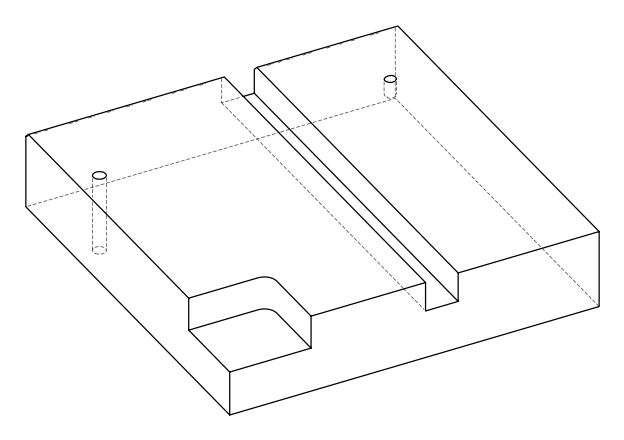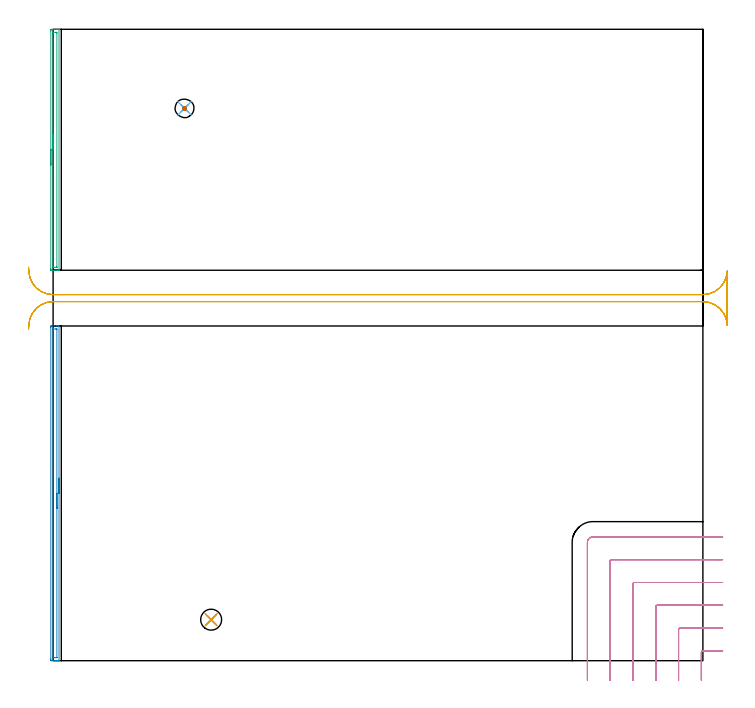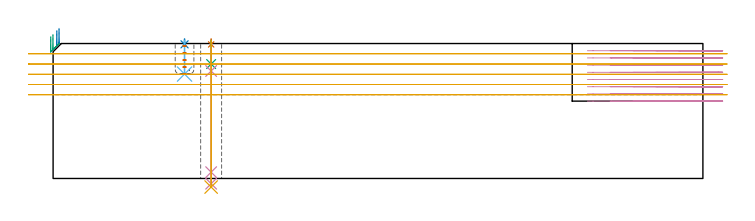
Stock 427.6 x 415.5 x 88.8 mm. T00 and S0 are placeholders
(PLAN: 11 operations, 8 tool changes, 29.4 min)
(1 SPOT_DRILL | STEP1HOLE | NXT0321_9005460120000 | 0.03 min | 1 mm3)
(2 SPOT_DRILL_1 | STEP1POCKET | NXT0321_9005460120000 | 0.03 min | 2 mm3)
(3 DRILL_BLIND_HOLE_INTO_CENTER | STEP1HOLE | NXT0301_061 | 0.06 min | 782 mm3)
(4 GUN_DRILL_THROUGH_HOLE | STEP1HOLE | UGT0307_005 | 0.45 min | 4099 mm3)
(5 DRILL_TO_ENLARGE_THROUGH_HOLE | STEP1HOLE | UGT0301_271 | 0.39 min | 8361 mm3)
(6 DRILL_BLIND_HOLE_INTO_CENTER_1 | STEP1POCKET | NXT0301_084 | 0.09 min | 1867 mm3)
(7 MILL_ROUGH_BLIND_HOLE_CONTOUR | STEP1POCKET | UGT0201_089 | Spiral | 0.22 min | 434 mm3)
(8 AREA_MILL | FG_CHAMFER_SURFACE | UGT0205_001 | 3.72 min | 3256 mm3)
(9 AREA_MILL_1 | FG_CHAMFER_SURFACE_1 | UGT0205_001 | 2.73 min | 2366 mm3)
(10 MILL_CORNER_NOTCH_RECTANGULAR | CORNER_NOTCH_RECTANGULAR | UGT0201_094 | Follow Part, ap 5, ae 75% | 11.61 min | 296739 mm3)
(11 MILL_RECTANGULAR_SLOT | SLOT_RECTANGULAR | UGT0201_004 | Follow Part, ap 8, ae 75% | 10.02 min | 527455 mm3)
(TOOL NXT0321_9005460120000 | NC Spot Drill, 142deg, 12mm, Carbide, Uncoated | D12 PA142 FL30 Z2)
(TOOL NXT0301_061 | Carbide Drill 9mm [860.1-0900-027A1-MM 2214] | D9 PA140 FL47 Z2)
(TOOL UGT0307_005 | Gun Drill 8.3 mm | D8.3 PA130 FL24 Z1)
(TOOL UGT0301_271 | Twist Drill 13.8 mm | D13.8 PA118 FL108 Z2)
(TOOL NXT0301_084 | Carbide Drill 11.3mm [860.1-1130-034A1-MM 2214] | D11.3 PA140 FL55 Z2)
(TOOL UGT0201_089 | End mill 10 mm | D10 R3 FL22 Z4)
(TOOL UGT0205_001 | Chamfer Mill 20 x 3 x 45 deg. | D20 FL50 Z2)
(TOOL UGT0201_094 | End mill 20 mm | D20 FL38 Z4)
(TOOL UGT0201_004 | End Mill 32 mm | D32 FL53 Z6)
(OP 1 SPOT_DRILL)
G17 G21 G94 G90
T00 M6
G54
G17 G0 G90 X104. Y27. S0 M3
G43 Z98.8 H0
G94 G81 G98 Z88.206 F250. R91.8
G80
M5
M2
(OP 2 SPOT_DRILL_1)
G17 G21 G94 G90
T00 M6
G54
G17 G0 G90 X86.5 Y363.5 S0 M3
G43 Z98.8 H0
G94 G81 G98 Z88.271 F250. R91.8
G80
M5
M2
(OP 3 DRILL_BLIND_HOLE_INTO_CENTER)
G17 G21 G94 G90
T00 M6
G54
G17 G0 G90 X104. Y27. S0 M3
G43 Z98.8 H1
G94 G81 G98 Z75.3 F250. R90.8
G80
M5
M2
(OP 4 GUN_DRILL_THROUGH_HOLE)
G17 G21 G94 G90
T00 M6
G54
G17 G0 G90 X104. Y27. M8
G43 Z98.8 H0
Z85.608
S716 M3
G94 G1 Z70.725 F125. M26
G4 X.084
Z4.15 F250.
G4 X.084
Z-3.435 F125.
G4 X.084
M5
M9
G0 Z85.608
Z98.8
M2
(OP 5 DRILL_TO_ENLARGE_THROUGH_HOLE)
G17 G21 G94 G90
T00 M6
G54
G17 G0 G90 X104. Y27. S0 M3
G43 Z98.8 H0
G94 G73 G98 Z-5.646 F250. Q13.492 R90.8
G80
M5
M2
(OP 6 DRILL_BLIND_HOLE_INTO_CENTER_1)
G17 G21 G94 G90
T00 M6
G54
G17 G0 G90 X86.5 Y363.5 S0 M3
G43 Z98.8 H1
G94 G81 G98 Z68.7 F250. R90.8
G80
M5
M2
(OP 7 MILL_ROUGH_BLIND_HOLE_CONTOUR)
G17 G21 G94 G90
T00 M6
G54
G17 G0 G90 X86.5 Y363.5 S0 M3
G43 Z98.8 H0
Z87.18
G94 G3 X87.075 Y364.075 R0.575 F250.
X86.5 Y364.65 R0.575
X85.35 Y363.5 R1.15
X86.5 Y364.65 R-1.15
X85.925 Y364.075 R0.575
X86.5 Y363.5 R0.575
G0 Z82.56
G3 X87.075 Y364.075 R0.575
X86.5 Y364.65 R0.575
X85.35 Y363.5 R1.15
X86.5 Y364.65 R-1.15
X85.925 Y364.075 R0.575
X86.5 Y363.5 R0.575
G0 Z77.94
G3 X87.075 Y364.075 R0.575
X86.5 Y364.65 R0.575
X85.35 Y363.5 R1.15
X86.5 Y364.65 R-1.15
X85.925 Y364.075 R0.575
X86.5 Y363.5 R0.575
G0 Z73.32
G3 X87.075 Y364.075 R0.575
X86.5 Y364.65 R0.575
X85.35 Y363.5 R1.15
X86.5 Y364.65 R-1.15
X85.925 Y364.075 R0.575
X86.5 Y363.5 R0.575
G0 Z68.7
G3 X87.075 Y364.075 R0.575
X86.5 Y364.65 R0.575
X85.35 Y363.5 R1.15
X86.5 Y364.65 R-1.15
X85.925 Y364.075 R0.575
X86.5 Y363.5 R0.575
G0 Z98.8
M5
M2
(OP 8 AREA_MILL)
G17 G21 G94 G90
T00 M6
G54
G17 G0 G90 X3.9 Y120.15 S1061 M3
G43 Z98.8 H0
G94 G1 Y120.112 Z97.928 F250.
Y119.998 Z97.064
Y119.809 Z96.212
Y119.547 Z95.38
Y119.213 Z94.574
Y118.81 Z93.8
Y118.342 Z93.064
Y117.81 Z92.372
Y117.221 Z91.729
Y116.578 Z91.14
Y115.886 Z90.608
Y115.15 Z90.14
Y114.376 Z89.737
Y113.57 Z89.403
Y112.738 Z89.141
Y111.887 Z88.952
Y111.022 Z88.838
Y110.15 Z88.8
Y0.181
X3.897 Y0.008 Z88.788
X3.881 Y0. Z88.772
X3.504 Z88.403
X3.242 Z88.142
X2.526 Z87.421
X1.284 Z86.181
X-0.126 Z84.769
X-0.747 Z84.149
X-1.01 Y0.001 Z83.886
X-1.248 Y0.004 Z83.648
X-1.491 Y0.009 Z83.405
X-1.495 Y0.138 Z83.403
X-1.499 Y0.628 Z83.401
X-1.5 Y1.123 Z83.4
Y219.273
X-1.499 Y219.672 Z83.401
X-1.495 Y220.162 Z83.403
X-1.491 Y220.291 Z83.405
X-1.01 Y220.3 Z83.886
X0.758 Z85.653
X2.169 Z87.065
X2.526 Z87.421
X3.242 Z88.142
X3.504 Z88.404
X3.882 Y220.293 Z88.773
X3.897 Y220.291 Z88.788
X3.9 Y220.119 Z88.8
Y110.15
X2.486 Z87.386
X2.485 Y2.096 Z87.385
X2.484 Y2.043 Z87.384
X2.482 Y2.018 Z87.382
X2.48 Y2.012 Z87.38
X2.464 Y2.01 Z87.364
X2.052 Y2.001 Z86.952
X0.758 Z85.658
X0.283 Y2.003 Z85.183
X0.036 Y2.01 Z84.936
X-0.079 Y2.018 Z84.821
X-0.085 Y2.374 Z84.815
Y2.416
Y218.204
X-0.084 Y218.257 Z84.816
X-0.082 Y218.282 Z84.818
X-0.08 Y218.288 Z84.82
X-0.064 Y218.29 Z84.836
X0.348 Y218.299 Z85.248
X1.642 Z86.542
X2.117 Y218.297 Z87.017
X2.364 Y218.29 Z87.264
X2.479 Y218.282 Z87.379
X2.485 Y217.926 Z87.385
Y217.884
X2.486 Y110.15 Z87.386
Y109.278 Z87.424
Y108.414 Z87.538
Y107.562 Z87.726
Y106.73 Z87.989
Y105.924 Z88.323
Y105.15 Z88.725
Y104.414 Z89.194
Y103.722 Z89.725
Y103.079 Z90.315
Y102.49 Z90.958
Y101.959 Z91.65
Y101.49 Z92.386
Y101.087 Z93.16
Y100.753 Z93.966
Y100.491 Z94.798
Y100.302 Z95.649
Y100.188 Z96.514
Y100.15 Z97.386
G0 Z98.8
M5
M2
(OP 9 AREA_MILL_1)
G17 G21 G94 G90
T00 M6
G54
G17 G0 G90 X-1.5 Y326.2 S1061 M3
G43 Z98.8 H0
Z93.4
G94 G1 Y326.238 Z92.528 F250.
Y326.352 Z91.663
Y326.541 Z90.812
Y326.803 Z89.98
Y327.137 Z89.174
Y327.54 Z88.4
Y328.008 Z87.664
Y328.54 Z86.972
Y329.129 Z86.329
Y329.772 Z85.74
Y330.464 Z85.208
Y331.2 Z84.74
Y331.974 Z84.337
Y332.78 Z84.003
Y333.612 Z83.741
Y334.464 Z83.552
Y335.328 Z83.438
Y336.2 Z83.4
Y414.474
X-1.499 Y414.873 Z83.401
X-1.495 Y415.362 Z83.403
X-1.491 Y415.491 Z83.405
X-1.01 Y415.5 Z83.886
X0.758 Z85.653
X2.17 Z87.066
X2.526 Z87.421
X3.239 Z88.139
X3.505 Z88.405
X3.882 Y415.493 Z88.773
X3.897 Y415.491 Z88.788
X3.9 Y415.32 Z88.8
Y257.08
X3.897 Y256.908 Z88.788
X3.881 Y256.9 Z88.772
X3.505 Z88.405
X3.239 Z88.139
X2.526 Z87.421
X1.286 Z86.183
X-0.126 Z84.769
X-0.747 Z84.15
X-1.01 Y256.901 Z83.886
X-1.248 Y256.904 Z83.648
X-1.491 Y256.909 Z83.405
X-1.495 Y257.038 Z83.403
X-1.499 Y257.527 Z83.401
X-1.5 Y258.022 Z83.4
Y336.2
X-0.086 Z84.814
X-0.085 Y413.405 Z84.815
X-0.084 Y413.458 Z84.816
X-0.082 Y413.483 Z84.818
X-0.08 Y413.488 Z84.82
X-0.063 Y413.491 Z84.837
X0.348 Y413.499 Z85.248
X1.642 Z86.542
X2.118 Y413.497 Z87.018
X2.364 Y413.49 Z87.264
X2.479 Y413.483 Z87.379
X2.485 Y413.126 Z87.385
Y413.085
Y258.995
X2.484 Y258.942 Z87.384
X2.482 Y258.917 Z87.382
X2.48 Y258.912 Z87.38
X2.463 Y258.909 Z87.363
X2.051 Y258.901 Z86.951
X0.758 Z85.658
X0.282 Y258.903 Z85.182
X0.036 Y258.91 Z84.936
X-0.079 Y258.917 Z84.821
X-0.085 Y259.274 Z84.815
Y259.315
X-0.086 Y336.2 Z84.814
Y337.072 Z84.852
Y337.936 Z84.966
Y338.788 Z85.155
Y339.62 Z85.417
Y340.426 Z85.751
Y341.2 Z86.154
Y341.936 Z86.623
Y342.628 Z87.154
Y343.271 Z87.743
Y343.86 Z88.386
Y344.392 Z89.078
Y344.86 Z89.814
Y345.263 Z90.588
Y345.597 Z91.394
Y345.859 Z92.226
Y346.048 Z93.078
Y346.162 Z93.943
Y346.2 Z94.814
G0 Z98.8
M5
M2
(OP 10 MILL_CORNER_NOTCH_RECTANGULAR)
G17 G21 G94 G90
T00 M6
G54
G17 G0 G90 X440.6 Y6.5 S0 M3
G43 Z98.8 H0
Z84.062
G94 G1 X437.6 F250.
X427.594 F500.
G3 X426.6 Y5.506 R1.
G1 Y-10.
Y-13. F250.
G0 Z98.8
X440.6 Y21.5
Z84.062
G1 X437.6
X412.594 F500.
G3 X411.6 Y20.506 R1.
G1 Y-10.
Y-13. F250.
G0 Z98.8
X440.6 Y36.5
Z84.062
G1 X437.6
X397.595 F500.
G3 X396.6 Y35.505 R1.
G1 Y-10.
Y-13. F250.
G0 Z98.8
X440.6 Y51.5
Z84.062
G1 X437.6
X382.595 F500.
G3 X381.6 Y50.505 R1.
G1 Y-10.
Y-13. F250.
G0 Z98.8
X440.6 Y66.5
Z84.062
G1 X437.6
X367.595 F500.
G3 X366.6 Y65.505 R1.
G1 Y-10.
Y-13. F250.
G0 Z98.8
X440.6 Y81.5
Z84.062
G1 X437.6
X355.3 F500.
G3 X351.6 Y77.8 R3.7
G1 Y-10.
Y-13. F250.
G0 Z98.8
X440.6 Y6.5
Z79.325
G1 X437.6
X427.594 F500.
G3 X426.6 Y5.506 R1.
G1 Y-10.
Y-13. F250.
G0 Z98.8
X440.6 Y21.5
Z79.325
G1 X437.6
X412.594 F500.
G3 X411.6 Y20.506 R1.
G1 Y-10.
Y-13. F250.
G0 Z98.8
X440.6 Y36.5
Z79.325
G1 X437.6
X397.594 F500.
G3 X396.6 Y35.506 R1.
G1 Y-10.
Y-13. F250.
G0 Z98.8
X440.6 Y51.5
Z79.325
G1 X437.6
X382.595 F500.
G3 X381.6 Y50.505 R1.
G1 Y-10.
Y-13. F250.
G0 Z98.8
X440.6 Y66.5
Z79.325
G1 X437.6
X367.595 F500.
G3 X366.6 Y65.505 R1.
G1 Y-10.
Y-13. F250.
G0 Z98.8
X440.6 Y81.5
Z79.325
G1 X437.6
X355.3 F500.
G3 X351.6 Y77.8 R3.7
G1 Y-10.
Y-13. F250.
G0 Z98.8
X440.6 Y6.5
Z74.587
G1 X437.6
X427.594 F500.
G3 X426.6 Y5.506 R1.
G1 Y-10.
Y-13. F250.
G0 Z98.8
X440.6 Y21.5
Z74.587
G1 X437.6
X412.594 F500.
G3 X411.6 Y20.506 R1.
G1 Y-10.
Y-13. F250.
G0 Z98.8
X440.6 Y36.5
Z74.587
G1 X437.6
X397.594 F500.
G3 X396.6 Y35.506 R1.
G1 Y-10.
Y-13. F250.
G0 Z98.8
X440.6 Y51.5
Z74.587
G1 X437.6
X382.595 F500.
G3 X381.6 Y50.505 R1.
G1 Y-10.
Y-13. F250.
G0 Z98.8
X440.6 Y66.5
Z74.587
G1 X437.6
X367.595 F500.
G3 X366.6 Y65.505 R1.
G1 Y-10.
Y-13. F250.
G0 Z98.8
X440.6 Y81.5
Z74.587
G1 X437.6
X355.3 F500.
G3 X351.6 Y77.8 R3.7
G1 Y-10.
Y-13. F250.
G0 Z98.8
X440.6 Y6.5
Z69.85
G1 X437.6
X427.594 F500.
G3 X426.6 Y5.506 R1.
G1 Y-10.
Y-13. F250.
G0 Z98.8
X440.6 Y21.5
Z69.85
G1 X437.6
X412.594 F500.
G3 X411.6 Y20.506 R1.
G1 Y-10.
Y-13. F250.
G0 Z98.8
X440.6 Y36.5
Z69.85
G1 X437.6
X397.594 F500.
G3 X396.6 Y35.506 R1.
G1 Y-10.
Y-13. F250.
G0 Z98.8
X440.6 Y51.5
Z69.85
G1 X437.6
X382.595 F500.
G3 X381.6 Y50.505 R1.
G1 Y-10.
Y-13. F250.
G0 Z98.8
X440.6 Y66.5
Z69.85
G1 X437.6
X367.595 F500.
G3 X366.6 Y65.505 R1.
G1 Y-10.
Y-13. F250.
G0 Z98.8
X440.6 Y81.5
Z69.85
G1 X437.6
X355.3 F500.
G3 X351.6 Y77.8 R3.7
G1 Y-10.
Y-13. F250.
G0 Z98.8
X440.6 Y6.5
Z65.112
G1 X437.6
X427.594 F500.
G3 X426.6 Y5.506 R1.
G1 Y-10.
Y-13. F250.
G0 Z98.8
X440.6 Y21.5
Z65.112
G1 X437.6
X412.594 F500.
G3 X411.6 Y20.506 R1.
G1 Y-10.
Y-13. F250.
G0 Z98.8
X440.6 Y36.5
Z65.112
G1 X437.6
X397.594 F500.
G3 X396.6 Y35.506 R1.
G1 Y-10.
Y-13. F250.
G0 Z98.8
X440.6 Y51.5
Z65.112
G1 X437.6
X382.595 F500.
G3 X381.6 Y50.505 R1.
G1 Y-10.
Y-13. F250.
G0 Z98.8
X440.6 Y66.5
Z65.112
G1 X437.6
X367.595 F500.
G3 X366.6 Y65.505 R1.
G1 Y-10.
Y-13. F250.
G0 Z98.8
X440.6 Y81.5
Z65.112
G1 X437.6
X355.3 F500.
G3 X351.6 Y77.8 R3.7
G1 Y-10.
Y-13. F250.
G0 Z98.8
X440.6 Y6.5
Z60.375
G1 X437.6
X427.594 F500.
G3 X426.6 Y5.506 R1.
G1 Y-10.
Y-13. F250.
G0 Z98.8
X440.6 Y21.5
Z60.375
G1 X437.6
X412.594 F500.
G3 X411.6 Y20.506 R1.
G1 Y-10.
Y-13. F250.
G0 Z98.8
X440.6 Y36.5
Z60.375
G1 X437.6
X397.594 F500.
G3 X396.6 Y35.506 R1.
G1 Y-10.
Y-13. F250.
G0 Z98.8
X440.6 Y51.5
Z60.375
G1 X437.6
X382.595 F500.
G3 X381.6 Y50.505 R1.
G1 Y-10.
Y-13. F250.
G0 Z98.8
X440.6 Y66.5
Z60.375
G1 X437.6
X367.595 F500.
G3 X366.6 Y65.505 R1.
G1 Y-10.
Y-13. F250.
G0 Z98.8
X440.6 Y81.5
Z60.375
G1 X437.6
X355.3 F500.
G3 X351.6 Y77.8 R3.7
G1 Y-10.
Y-13. F250.
G0 Z98.8
X440.6 Y6.5
Z55.637
G1 X437.6
X427.594 F500.
G3 X426.6 Y5.506 R1.
G1 Y-10.
Y-13. F250.
G0 Z98.8
X440.6 Y21.5
Z55.637
G1 X437.6
X412.594 F500.
G3 X411.6 Y20.506 R1.
G1 Y-10.
Y-13. F250.
G0 Z98.8
X440.6 Y36.5
Z55.637
G1 X437.6
X397.594 F500.
G3 X396.6 Y35.506 R1.
G1 Y-10.
Y-13. F250.
G0 Z98.8
X440.6 Y51.5
Z55.637
G1 X437.6
X382.595 F500.
G3 X381.6 Y50.505 R1.
G1 Y-10.
Y-13. F250.
G0 Z98.8
X440.6 Y66.5
Z55.637
G1 X437.6
X367.595 F500.
G3 X366.6 Y65.505 R1.
G1 Y-10.
Y-13. F250.
G0 Z98.8
X440.6 Y81.5
Z55.637
G1 X437.6
X355.3 F500.
G3 X351.6 Y77.8 R3.7
G1 Y-10.
Y-13. F250.
G0 Z98.8
X440.6 Y6.5
Z50.9
G1 X437.6
X427.594 F500.
G3 X426.6 Y5.506 R1.
G1 Y-10.
Y-13. F250.
G0 Z98.8
X440.6 Y21.5
Z50.9
G1 X437.6
X412.594 F500.
G3 X411.6 Y20.506 R1.
G1 Y-10.
Y-13. F250.
G0 Z98.8
X440.6 Y36.5
Z50.9
G1 X437.6
X397.594 F500.
G3 X396.6 Y35.506 R1.
G1 Y-10.
Y-13. F250.
G0 Z98.8
X440.6 Y51.5
Z50.9
G1 X437.6
X382.595 F500.
G3 X381.6 Y50.505 R1.
G1 Y-10.
Y-13. F250.
G0 Z98.8
X440.6 Y66.5
Z50.9
G1 X437.6
X367.595 F500.
G3 X366.6 Y65.505 R1.
G1 Y-10.
Y-13. F250.
G0 Z98.8
X440.6 Y81.5
Z50.9
G1 X437.6
X355.3 F500.
G3 X351.6 Y77.8 R3.7
G1 Y-10.
Y-13. F250.
G0 Z98.8
M5
M2
(OP 11 MILL_RECTANGULAR_SLOT)
G17 G21 G94 G90
T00 M6
G54
G17 G0 G90 X-16.154 Y218.285 S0 M3
G43 Z98.8 H0
Z82.06
G94 G1 X-15.97 Y221.279 F250.
G2 X0. Y236.3 R16. F500.
G1 X427.6
G2 X443.59 Y220.866 R16.
G1 Y256.334
G2 X427.6 Y240.9 R16.
G1 X0.
G2 X-15.97 Y255.921 R16.
G1 X-16.154 Y258.915 F250.
G0 Y218.285 Z75.32
G1 X-15.97 Y221.279
G2 X0. Y236.3 R16. F500.
G1 X427.6
G2 X443.59 Y220.866 R16.
G1 Y256.334
G2 X427.6 Y240.9 R16.
G1 X0.
G2 X-15.97 Y255.921 R16.
G1 X-16.154 Y258.915 F250.
G0 Y218.285 Z68.58
G1 X-15.97 Y221.279
G2 X0. Y236.3 R16. F500.
G1 X427.6
G2 X443.59 Y220.866 R16.
G1 Y256.334
G2 X427.6 Y240.9 R16.
G1 X0.
G2 X-15.97 Y255.921 R16.
G1 X-16.154 Y258.915 F250.
G0 Y218.285 Z61.84
G1 X-15.97 Y221.279
G2 X0. Y236.3 R16. F500.
G1 X427.6
G2 X443.59 Y220.866 R16.
G1 Y256.334
G2 X427.6 Y240.9 R16.
G1 X0.
G2 X-15.97 Y255.921 R16.
G1 X-16.154 Y258.915 F250.
G0 Y218.285 Z55.1
G1 X-15.97 Y221.279
G2 X0. Y236.3 R16. F500.
G1 X427.6
G2 X443.59 Y220.866 R16.
G1 Y256.334
G2 X427.6 Y240.9 R16.
G1 X0.
G2 X-15.97 Y255.921 R16.
G1 X-16.154 Y258.915 F250.
G0 Z98.8
M5
M2
